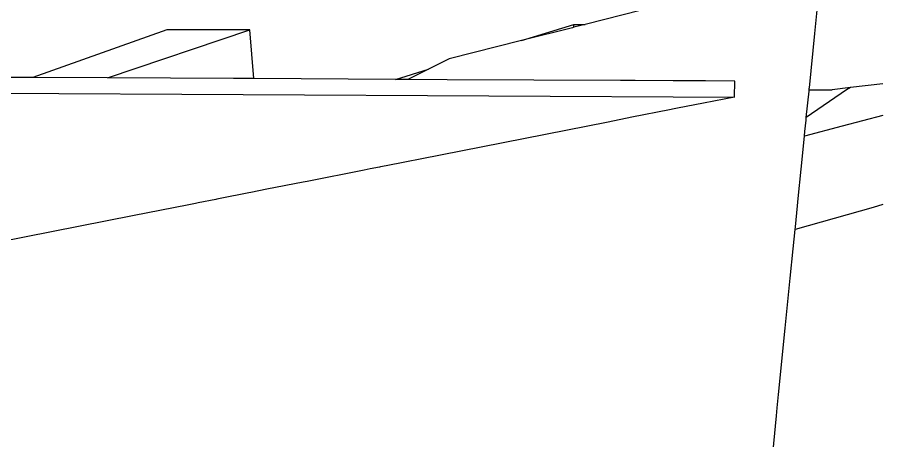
# Model space of a CAD drawing. Extents: x -101 to 101, y -14 to 18.
# Drawn here: x 90.51 to 101.39, y 4.07 to 9.39 of the extents above; entities that cross this region are included whole.
import ezdxf

# ---------------------------------------------------------------- set-up
doc = ezdxf.new("R2010")
doc.units = 0
doc.layers.get('0').update_dxf_attribs({"linetype": 'CONTINUOUS'})
doc.layers.add('SECTIONCUTEDGES', color=7, linetype='CONTINUOUS')

msp = doc.modelspace()

# ---------------------------------------------------------------- linework, layer by layer
for p, q in [((98.359, 9.479), (97.649, 9.3)), ((96.849, 9.097), (97.506, 9.3)), ((97.491, 9.259), (96.849, 9.097)), ((97.509, 9.264), (97.491, 9.259)), ((97.506, 9.3), (97.649, 9.3)), ((97.509, 9.264), (97.506, 9.3)), ((97.649, 9.3), (97.509, 9.264)), ((92.389, 9.231), (90.708, 8.632)), ((91.644, 8.627), (93.433, 9.231)), ((93.433, 9.231), (92.389, 9.231)), ((93.484, 8.618), (93.433, 9.231)), ((96.849, 9.097), (95.941, 8.867)), ((95.941, 8.867), (95.681, 8.737)), ((95.264, 8.609), (95.681, 8.737)), ((95.681, 8.737), (95.423, 8.608)), ((100.988, 8.506), (100.756, 8.479)), ((100.988, 8.506), (100.938, 8.479)), ((101.391, 8.553), (100.988, 8.506)), ((99.53, 8.387), (99.14, 8.31)), ((100.938, 8.479), (100.431, 8.129)), ((100.466, 8.479), (100.516, 8.479)), ((100.516, 8.479), (100.606, 8.479)), ((100.606, 8.479), (100.756, 8.479)), ((99.14, 8.31), (98.812, 8.245)), ((98.709, 8.225), (98.239, 8.132)), ((98.769, 8.237), (98.709, 8.225)), ((98.812, 8.245), (98.769, 8.237)), ((97.938, 8.073), (95.831, 7.657)), ((98.239, 8.132), (97.938, 8.073)), ((101.391, 8.156), (100.88, 8.021)), ((100.88, 8.021), (100.408, 7.896)), ((95.831, 7.657), (95.148, 7.522)), ((95.076, 7.508), (95.064, 7.506)), ((95.148, 7.522), (95.076, 7.508)), ((94.872, 7.468), (94.157, 7.327)), ((94.946, 7.483), (94.872, 7.468)), ((95.064, 7.506), (94.946, 7.483)), ((94.103, 7.316), (93.649, 7.227)), ((94.157, 7.327), (94.103, 7.316)), ((93.42, 7.181), (93.382, 7.174)), ((93.447, 7.187), (93.42, 7.181)), ((93.649, 7.227), (93.447, 7.187)), ((93.009, 7.1), (92.784, 7.056)), ((93.021, 7.103), (93.009, 7.1)), ((93.105, 7.12), (93.021, 7.103)), ((93.382, 7.174), (93.105, 7.12)), ((92.648, 7.029), (91.982, 6.898)), ((92.751, 7.05), (92.648, 7.029)), ((92.784, 7.056), (92.751, 7.05)), ((101.27, 7), (100.291, 6.72)), ((101.391, 7.035), (101.27, 7)), ((91.982, 6.898), (88.608, 6.233))]:
    msp.add_line(p, q)
at = {"layer": 'SECTIONCUTEDGES'}
for p, q in [((100.537, 9.187), (100.566, 9.479)), ((100.469, 8.502), (100.537, 9.187)), ((90.708, 8.632), (84.45, 8.664)), ((91.644, 8.627), (90.708, 8.632)), ((93.229, 8.619), (91.644, 8.627)), ((93.368, 8.618), (93.229, 8.619)), ((93.484, 8.618), (93.368, 8.618)), ((95.264, 8.609), (93.484, 8.618)), ((95.423, 8.608), (95.264, 8.609)), ((95.917, 8.605), (95.423, 8.608)), ((98.094, 8.594), (95.917, 8.605)), ((98.28, 8.593), (98.094, 8.594)), ((98.759, 8.591), (98.28, 8.593)), ((98.801, 8.591), (98.759, 8.591)), ((98.831, 8.59), (98.801, 8.591)), ((99.165, 8.589), (98.831, 8.59)), ((99.534, 8.587), (99.165, 8.589)), ((99.53, 8.387), (99.534, 8.587)), ((100.466, 8.479), (100.468, 8.499)), ((100.468, 8.499), (100.469, 8.5)), ((100.469, 8.5), (100.469, 8.502)), ((84.045, 8.465), (99.53, 8.387)), ((100.431, 8.129), (100.465, 8.461)), ((100.465, 8.461), (100.466, 8.479)), ((100.414, 7.953), (100.428, 8.096)), ((100.428, 8.096), (100.431, 8.129)), ((100.408, 7.899), (100.414, 7.953)), ((100.366, 7.479), (100.408, 7.896)), ((100.408, 7.896), (100.408, 7.899)), ((100.33, 7.113), (100.366, 7.479)), ((100.32, 7.017), (100.33, 7.113)), ((100.294, 6.756), (100.32, 7.017)), ((100.291, 6.72), (100.294, 6.756)), ((100.266, 6.479), (100.291, 6.72)), ((100.229, 6.11), (100.266, 6.479)), ((100.166, 5.479), (100.229, 6.11)), ((100.083, 4.646), (100.166, 5.479)), ((100.066, 4.479), (100.083, 4.646)), ((100.056, 4.378), (100.066, 4.479)), ((99.966, 3.479), (100.056, 4.378))]:
    msp.add_line(p, q, dxfattribs=at)

doc.saveas('drawing.dxf')
